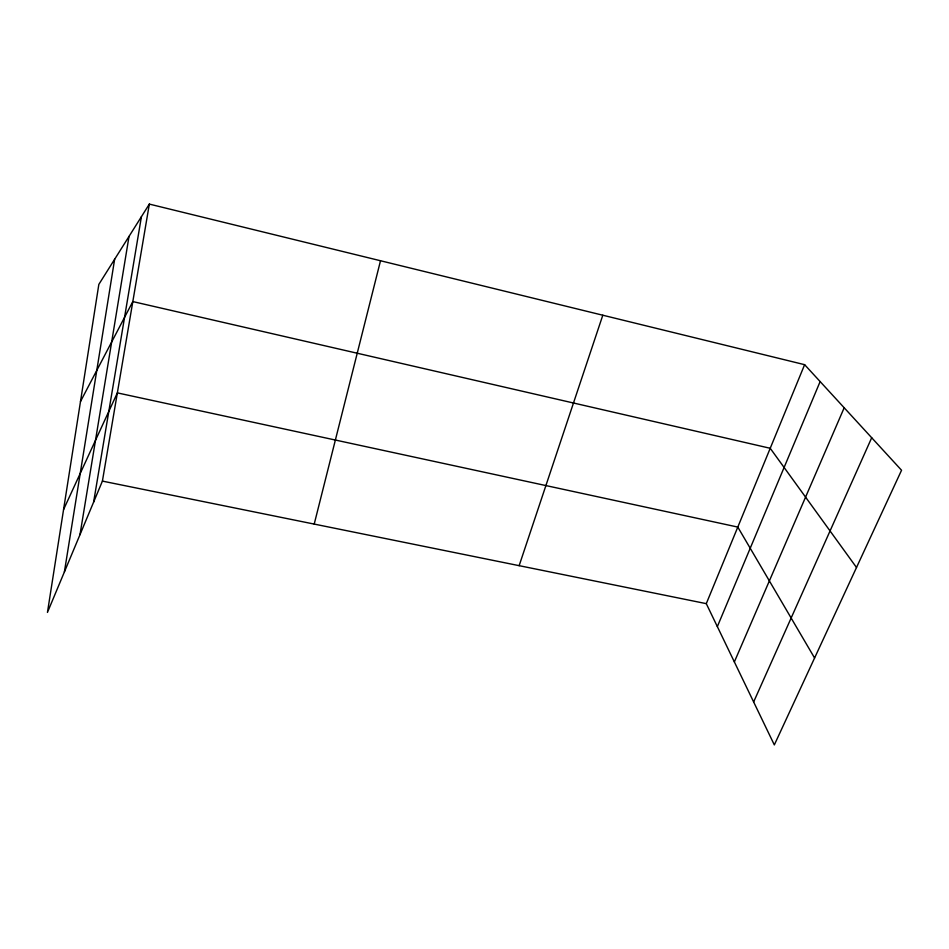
<?xml version="1.0" encoding="UTF-8"?>
<svg xmlns="http://www.w3.org/2000/svg" width="949" height="949" viewBox="0 0 949 949"><rect width="100%" height="100%" fill="white"/><g stroke="black" fill="none" stroke-linecap="round" stroke-linejoin="round"><path stroke-width="1.42" d="M64.39 571.962L114.639 259.267M79.989 534.667L129.017 236.42M93.619 502.104L141.413 216.692M149.337 204.094L98.838 284.403L47.45 612.425L102.409 481.107L149.337 204.094L804.622 364.677L901.55 470.253L774.325 744.906L706.293 603.647L804.622 364.677M314.214 524.085L380.513 260.738M519.15 565.663L602.805 315.222M717.349 626.601L820.138 381.569M734.36 661.916L844.183 407.762M753.636 701.952L871.704 437.738M63.571 509.566L117.356 392.886L737.8 527.075L814.586 657.989M80.487 401.534L132.813 301.58L770.22 448.284L856.508 567.49M102.409 481.107L706.293 603.647"/></g></svg>
